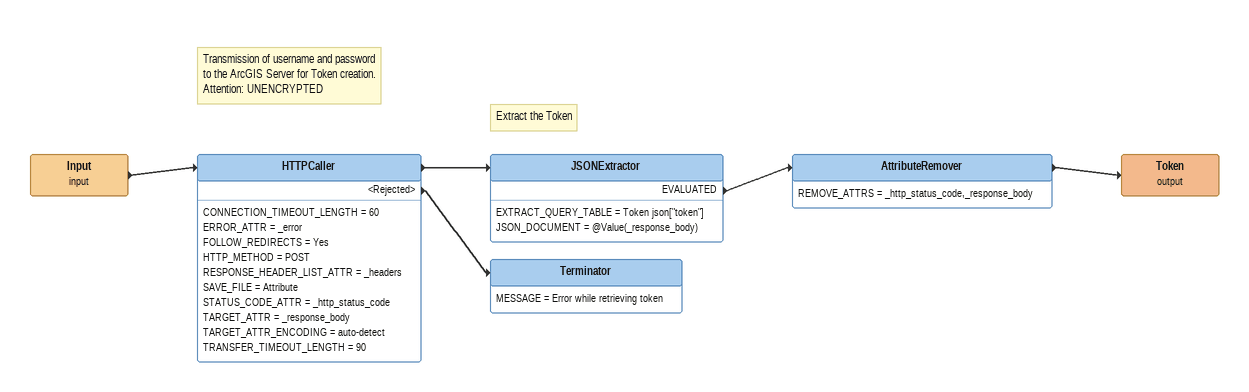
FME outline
Input (input)
    -> HTTPCaller
Note: Transmission of username and password / to the ArcGIS Server for Token creation. / Attention: UNENCRYPTED
HTTPCaller
    CONNECTION_TIMEOUT_LENGTH = 60
    ERROR_ATTR = _error
    FOLLOW_REDIRECTS = Yes
    HTTP_METHOD = POST
    RESPONSE_HEADER_LIST_ATTR = _headers
    SAVE_FILE = Attribute
    STATUS_CODE_ATTR = _http_status_code
    TARGET_ATTR = _response_body
    TARGET_ATTR_ENCODING = auto-detect
    TRANSFER_TIMEOUT_LENGTH = 90
    -> JSONExtractor
    <Rejected> -> Terminator
Note: Extract the Token
JSONExtractor
    EXTRACT_QUERY_TABLE = Token json["token"]
    JSON_DOCUMENT = @Value(_response_body)
    EVALUATED -> AttributeRemover
AttributeRemover
    REMOVE_ATTRS = _http_status_code,_response_body
    -> Token (output)
Token (output)
Terminator
    MESSAGE = Error while retrieving token
